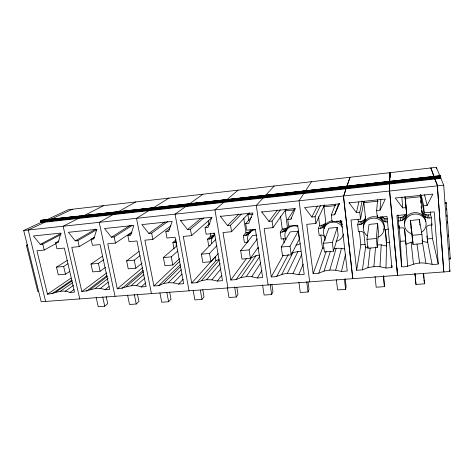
<?xml version="1.0" encoding="UTF-8"?>
<svg xmlns="http://www.w3.org/2000/svg" width="474" height="474" viewBox="0 0 474 474"><rect width="100%" height="100%" fill="white"/><g stroke="black" fill="none" stroke-linecap="round" stroke-linejoin="round"><path stroke-width="0.71" d="M346.115 186.59C346.127 187.39 344.853 194.299 343.52 195.987L352.869 278.671L397.485 275.364L389.527 191.022L389.438 181.358L41.114 220.28L40.545 221.174L40.563 222.644L23.7 230.494L41.202 301.772L352.757 278.682L343.401 195.999C344.734 194.31 346.014 187.402 346.002 186.602M346.802 186.649L350.108 177.258L389.824 172.684L389.675 181.785L389.563 181.358L440.542 175.647L440.879 178.337L443.705 185.18L449.95 271.478L397.603 275.358L389.652 191.01L389.551 181.346M389.794 181.773L389.93 172.672L436.329 167.328L439.985 176.174M367.96 246.812L365.472 247.825L363.771 232.841L362.148 231.579L358.468 231.816L357.704 224.806C361.632 225.168 365.975 222.193 365.501 217.939L363.89 202.659L364.156 201.308M391.927 265.375L391.927 267.561L385.972 268.023L386.666 242.534L385.403 229.594M440.476 176.061L440.542 175.647M375.047 276.378L376.172 287.208L384.426 286.634L383.703 275.921M387.471 221.962L385.842 221.915L385.949 218.852L384.307 218.407L382.168 216.802M377.126 244.845L381.209 244.868L386.571 246.012L385.214 229.446M413.198 241.9L411.136 242.267L405.969 244.341L404.494 229.084L403.866 228.219L402.847 227.798L399.043 228.053L398.385 220.92C403.036 221.435 407.705 217.317 406.425 212.5M385.842 221.915L384.171 221.459L384.307 218.407M385.972 268.023L379.982 266.708L381.209 244.868M384.171 221.459L382.785 220.564L382.951 217.53M382.785 220.564L381.588 219.45L381.742 217.039M381.588 219.45L380.806 218.087L380.889 216.891M377.251 247.458L378.448 231.833L377.618 223.58L369.027 224.398L366.977 239.352L367.919 248.263L377.251 247.458L376.344 238.517L377.618 223.58M391.927 267.561L387.009 216.494L377.304 217.442L376.611 210.533L380.006 210.189L380.847 199.335M363.937 201.468L360.507 219.089L351.009 220.019L356.602 270.293L362.42 269.842L367.96 267.644L373.897 266.631L375.58 247.019M377.304 217.442L377.505 215.261M376.611 210.533L377.695 199.667M385.137 231.377L386.043 229.564L388.372 229.043M367.96 267.644L370.194 247.985M367.919 248.263L368.097 246.841M362.42 269.842L365.667 246.433M434.569 176.458L434.931 178.994L437.413 185.855L443.86 271.928M365.46 219.581L365.655 218.384M356.602 270.293L360.833 244.791L359.399 231.561M364.974 221.056L365.697 216.754M364.044 222.371L364.559 219.326L365.472 218.034M362.883 223.503L363.422 220.44L364.559 219.326M361.472 224.243L362.035 221.174L363.422 220.44M359.807 224.611L360.4 221.53L362.035 221.174M336.38 279.755L337.601 289.91L345.599 289.353L346.133 286.705L345.208 278.783M357.704 224.806L358.338 221.731L358.101 219.581M360.507 219.089L359.772 212.228L362.112 201.006M359.772 212.228L356.43 212.565L358.848 202.031M324.5 204.827L315.915 223.45L306.755 224.35L313.136 273.658L318.753 273.22L324.068 271.075L329.786 270.085L335.669 270.168L341.481 271.466L345.51 254.419M335.669 270.168L341.464 248.317L344.728 249.022M247.754 242.19L244.394 242.404L243.358 235.75C246.794 236.093 250.568 233.475 250.165 229.777M329.786 270.085L336.185 248.281L341.464 248.317M356.43 212.565L349.107 202.866L349.225 202.445M333.412 251.226L338.163 235.542L337.215 227.437L328.897 228.231L323.321 243.257L324.4 251.996L333.412 251.226L332.357 242.451L337.215 227.437M342.175 224.078L341.393 223.343L341.95 221.524M324.939 240.519C325.857 236.716 322.883 233.712 319.174 235.465L318.315 228.575C322.148 228.954 326.313 225.962 325.756 221.844L323.932 206.824L324.684 205.183M341.393 223.343L340.605 222.004L340.984 220.801M324.068 271.075L330.366 251.333M318.753 273.22L326.248 251.202M346.69 186.661L350.002 177.27L68.339 209.709L45.865 220.173M298.91 282.314L300.297 292.523L308.059 291.978L309.001 289.341L308.047 282.101M341.481 271.466L347.229 271.021L341.47 220.949L332.114 221.868L331.308 215.089L334.585 214.763L339.68 203.376M313.136 273.658L322.474 248.151L320.857 235.14M334.585 214.763L338.578 203.861M331.308 215.089L335.533 204.181M325.3 224.901L325.786 223.687M324.423 226.193L325.656 223.124L323.232 224.937L319.654 225.476L318.315 228.575M323.315 227.301L324.566 224.214M321.959 228.03L323.232 224.937M320.353 228.385L321.656 225.286M285.941 209.283L273.006 227.65L264.16 228.515L271.276 276.899C277.012 277.432 281.663 273.575 287.315 273.409C293.086 272.704 298.46 275.761 304.201 274.345L297.66 225.239L288.636 226.122L287.73 219.48L290.888 219.16L295.432 208.495L261.737 212.026L268.948 221.37L272.058 221.056L280.312 209.881M298.65 274.778L303.253 264.107M293.003 273.498L301.843 254.295M380.006 210.189L385.326 199.068L349.107 202.866M315.915 223.45L315.074 216.725L320.537 205.479M287.315 273.409L297.933 251.605L300.866 251.629M339.502 203.873L304.581 207.535L311.851 217.051L317.349 206.172M421.285 195.098L423.62 205.799L427.145 205.449L432.892 194.079L395.292 198.019L402.675 207.908L406.141 207.559L405.092 196.799M281.805 274.375L292.956 252.524L297.933 251.605M262.584 285.01L264.107 295.059L271.638 294.532L272.977 291.901L271.898 284.613M291.19 254.852L299.26 239.121L298.199 231.158L290.141 231.928L281.272 247.019L282.486 255.599L291.19 254.852L290.005 246.237L298.199 231.158M276.703 276.478L288.34 254.467M271.276 276.899L283.256 255.225M248.939 212.992L231.579 231.703L223.035 232.538L230.832 280.027L236.076 279.619L240.97 277.563L246.29 276.62L251.795 276.721L257.287 277.977L261.915 270.435M285.97 239.524L284.667 238.766L281.206 238.991L280.252 232.219C283.565 232.45 286.492 230.524 287.665 227.413M285.087 230.968L287.007 227.864L285.727 228.569L282.261 229.102L280.252 232.219M283.778 231.685L285.727 228.569M290.888 219.16L291.67 217.916M282.226 232.029L284.199 228.912M251.795 276.721L260.765 262.762M287.73 219.48L294.775 208.607M305.161 191.437L311.525 181.702M227.301 287.404L228.978 297.518L236.289 297.002L237.995 294.39L236.834 287.214M286.142 229.878L287.38 227.194L285.336 210.853L286.497 209.194M246.29 276.62L259.639 256.647M240.97 277.563L256.037 255.729L259.479 255.089M236.076 279.619L251.587 257.637L256.037 255.729M256.849 235.104L252.595 235.507L240.65 250.657L241.977 259.077L250.391 258.354L258.259 247.262M230.832 280.027L246.362 258.697M398.385 220.92L398.261 217.862C400.974 217.844 403.931 217.051 405.359 214.532M250.391 258.354L249.087 249.899L257.352 238.837M268.948 221.37L277.409 210.189M212.002 217.59L191.555 235.619L183.302 236.431L191.727 283.055L196.799 282.658L201.503 280.644L206.634 279.731L211.967 279.832L217.305 281.07L221.85 275.293M193.161 290.449L194.867 299.906L201.965 299.408L204.021 296.807L202.748 289.578M211.967 279.832L220.848 268.918M248.026 234.523L250.159 231.928M249.034 233.457L249.881 232.426M249.822 232.213L250.663 231.188M246.776 235.228L249.348 232.1L245.988 232.616L243.358 235.75M245.271 235.566L247.872 232.432M206.634 279.731L220.209 263.538M261.737 212.026L262.104 211.6M201.503 280.644L219.266 259.953M196.799 282.658L215.937 260.706L219 259.367M257.287 277.977L262.649 277.563L255.385 229.375L246.676 230.228L245.668 223.71L251.445 217.199M191.727 283.055L214.449 257.601L215.747 257.489M215.682 239.506L201.373 254.171L202.813 262.436L210.948 261.737L218.23 253.578M210.083 245.591L208.696 245.716L207.576 239.169C211.155 239.589 214.823 236.55 214.07 232.799M159.922 292.914L161.735 302.222L168.631 301.742L171.013 299.153L169.656 292.037M248.82 220.558L247.932 214.752L249.656 212.891M265.381 195.549L274.227 185.998M201.373 254.171L209.532 253.442L216.891 245.585M170.865 225.82L152.871 239.406L144.89 240.188L153.896 285.982L158.802 285.603L163.329 283.63L168.282 282.729L173.448 282.836L178.645 284.062L183.207 279.251M220.854 215.931L220.38 216.363L227.538 225.535L230.536 225.233L241.331 214.112M173.448 282.836L182.052 274.019M227.538 225.535L238.736 214.183M168.282 282.729L181.21 269.795M212.097 237.978L214.1 235.886M210.889 238.665L214.052 235.519L210.794 236.022L207.576 239.169M209.431 238.997L212.619 235.851M163.329 283.63L180.73 266.518M158.802 285.603L180.292 264.705M127.571 295.095L129.532 304.48L136.234 304.012L138.923 301.428L137.46 294.259M153.896 285.982L179.996 261.079M177.057 245.68L163.376 257.572L164.922 265.695L172.797 265.013L179.616 258.597M131.92 232.106L115.455 243.067L107.734 243.826L117.285 288.814C125.492 288.079 132.673 283.168 141.24 286.96L145.613 282.978M217.305 281.07L222.49 280.673L214.556 233.368L206.143 234.197L205.046 227.798L209.952 223.367M163.376 257.572L171.268 256.861L177.839 250.971M136.18 285.745L144.902 278.013M131.168 285.638L143.924 274.547M96.169 297.423L98.219 306.672L104.742 306.216L107.722 303.65L106.182 296.582M126.38 286.515L143.474 271.863M226.987 199.595L238.049 190.163M122.037 288.447L143.278 270.381M174.053 248.933L172.862 242.492L174.663 242.321L176.263 240.97M181.009 220.114L180.434 220.552L187.526 229.564L190.429 229.274L203.796 217.969M117.285 288.814L142.532 267.68M172.862 242.492L176.091 239.785M187.526 229.564L201.071 218.253M138.971 251.445L126.599 260.86L128.247 268.841L135.866 268.189L142.123 263.076M94.379 237.533L79.247 246.61L71.775 247.345L81.83 291.557C89.705 290.835 96.844 286.029 105.027 289.762L108.984 286.574M100.103 288.565L108.143 282.237M126.599 260.86L134.243 260.179L139.984 255.693M95.238 288.453L108.066 278.528M178.645 284.062L183.657 283.677L175.107 237.231L166.972 238.025L165.793 231.75L169.84 228.658M90.611 289.306L107.402 276.472M86.428 291.202L106.923 275.619M81.83 291.557L106.68 272.917M102.485 256.209L90.99 264.048L92.72 271.892L100.109 271.258L105.388 267.413M165.793 231.75L168.643 231.466L172.198 221.417L141.821 224.605L148.86 233.457L151.662 233.172L167.796 221.477M56.436 243.316L44.195 250.041L36.954 250.752L47.477 294.218C55.031 293.501 62.147 288.802 69.956 292.476L74.08 289.484M189.28 203.986L202.949 194.204M148.86 233.457L164.816 221.998M65.157 291.297L73.511 285.354M60.435 291.178L72.528 282.705M90.99 264.048L98.391 263.384L103.723 259.675M55.962 292.014L72.155 280.78M51.939 293.868L71.912 280.069M47.477 294.218L71.1 278.084M141.24 286.96L146.093 286.586L136.962 240.964L129.094 241.734L127.844 235.572L131.505 233.119M67.557 260.267L56.483 267.135L58.302 274.849L65.459 274.233L69.755 271.401M127.844 235.572L130.593 235.294L133.858 225.434L104.481 228.515L111.461 237.219L114.175 236.947L131.979 225.535M111.461 237.219L130.042 225.411M56.483 267.135L63.658 266.495L67.995 263.751M153.339 207.819L168.874 198.132M105.027 289.762L109.725 289.401L100.067 244.572L92.448 245.319L91.127 239.263L94.296 237.367M91.127 239.263L93.793 238.997L96.779 229.327L68.357 232.307L75.271 240.863L77.896 240.596L96.933 229.588M75.271 240.863L95.724 229.114M117.262 212.275L135.783 201.942M69.956 292.476L74.507 292.126L64.351 248.068L56.975 248.791L55.588 242.842L58.782 241.1M55.588 242.842L58.166 242.581L60.897 233.089L33.376 235.975L40.237 244.388L42.779 244.134L60.933 234.506M40.237 244.388L61.116 233.386M38.667 291.445L37.778 291.51L26.437 245.378L27.522 244.821M83.513 215.877L103.634 205.645M50.149 219.693L72.386 209.241M291.64 253.08L292.956 252.524M406.141 207.559L406.763 214.562L396.904 215.528L401.638 266.809C408.025 267.336 413.322 263.248 419.626 263.046C425.978 262.27 431.944 265.499 438.272 263.971L434.261 211.872L424.189 212.856L420.391 194.903M174.663 242.321L176.073 241.995M334.253 248.631L336.185 248.281M41.114 220.28L71.456 217.009M72.913 216.843L75.822 216.523M77.274 216.357L79.703 216.316M81.658 215.871L97.069 214.147M98.539 213.981L148.089 208.447M160.567 207.055L149.12 208.21L148.783 210.663L136.506 218.324L151.437 293.602M162.037 206.889L164.976 206.563M166.445 206.397L186.466 204.401L184.996 204.567M187.745 204.021L232.947 198.973M234.399 198.813L254.005 196.621M255.462 196.461L258.366 196.135M259.817 195.969L262.72 195.649M264.172 195.484L292.411 192.331M293.856 192.171L326.071 188.575M327.54 188.409L330.485 188.077M331.954 187.917L345.937 186.353M346.05 186.341L347.519 186.175M348.994 186.015L364.447 184.285M365.922 184.125L385.795 181.903M387.264 181.738L389.504 181.743M389.587 181.477L402.645 180.019M404.097 179.859L407 179.533M408.452 179.373L423.685 177.673M425.137 177.507L428.04 177.187M429.491 177.021L432.389 176.701M436.459 176.245C431.044 174.983 438.409 184.623 437.283 185.873L443.735 271.934M437.804 176.097L440.482 175.795M40.883 220.487L345.801 186.448M345.913 186.436L389.444 181.572M389.563 181.56L440.595 175.86M44.829 220.203L46.268 220.043L45.445 219.794L45.012 220.309L44.9 222.164L28.215 230.003L45.617 301.446M49.178 219.717L50.629 219.557M53.538 219.231L54.99 219.071M57.899 218.745L59.351 218.585M70.253 217.365L71.704 217.205M74.614 216.879L76.065 216.719M83.371 215.901L84.834 215.741M87.767 215.415L89.236 215.249M95.837 214.515L97.306 214.349M100.239 214.023L101.709 213.857M104.641 213.531L106.105 213.365M109.044 213.039L110.507 212.873M117.078 212.145L118.53 211.979M121.433 211.659L122.885 211.493M125.794 211.173L127.245 211.007M130.149 210.687L131.6 210.521M134.503 210.201L135.955 210.035M138.858 209.709L140.31 209.549M142.484 209.307L144.665 209.064M146.845 208.821L148.297 208.661M151.218 208.335L152.681 208.169M163.702 206.942L165.165 206.777M168.104 206.451L169.573 206.285M172.512 205.959L173.982 205.793M189.381 204.075L190.838 203.915M193.759 203.589L195.217 203.423M198.132 203.097L199.59 202.937M210.533 201.717L211.991 201.551M214.906 201.225L216.363 201.065M219.284 200.739L220.742 200.579M228.018 199.767L229.469 199.601M235.999 198.873L237.45 198.713M240.354 198.387L241.805 198.227M265.742 195.555L267.194 195.395M270.085 195.069L271.531 194.909M274.428 194.589L275.874 194.423M278.765 194.103L280.217 193.943M295.409 192.243L296.854 192.083M299.752 191.763L301.197 191.597M305.558 191.111L304.089 191.277L303.81 190.927L303.804 193.511L299.047 200.786L309.694 281.87M308.503 190.785L309.972 190.619M312.917 190.293L314.386 190.127M337.915 187.503L339.384 187.337M354.943 185.601L356.412 185.441M359.351 185.109L360.827 184.949M371.853 183.716L373.328 183.551M376.267 183.225L377.737 183.059M380.681 182.733L382.151 182.567M393.248 181.329L394.694 181.169M397.597 180.843L399.043 180.683M418.619 178.497L420.065 178.337M435.784 176.583L437.123 176.435M40.681 220.795L345.789 186.768M345.901 186.756L389.462 181.898M389.581 181.886L440.648 176.192M40.545 221.174L345.795 187.183M345.907 187.171L389.498 182.318M389.61 182.306L440.707 176.612M40.486 221.625L345.824 187.686M345.937 187.674L389.539 182.828M389.652 182.816L440.767 177.134M40.497 222.146L345.866 188.279M345.979 188.267L389.587 183.426M389.705 183.414L440.826 177.744M40.563 222.644L345.925 188.848M346.038 188.836L389.64 184.007M389.758 183.995L440.879 178.337M23.7 230.494L343.401 195.999M343.52 195.987L389.527 191.022M389.652 191.01L443.705 185.18M180.434 220.552L211.854 217.258L207.991 227.502L205.046 227.798M220.38 216.363L252.909 212.95L248.714 223.402L245.668 223.71M247.932 214.752L252.962 214.23M285.336 210.853L293.779 209.97M323.932 206.824L335.556 205.609M363.89 202.659L378.193 201.166M422.251 241.307L427.761 242.463L426.559 227.567C426.612 224.877 430.114 225.114 431.933 224.996L431.37 217.762C427.465 218.846 422.34 216.873 421.979 212.399L420.693 196.728L405.175 198.351L405.863 206.131M26.437 245.378L27.332 245.283M445.003 203.168L446.283 203.038L450.3 258.928L449.05 259.029M311.851 217.051L315.074 216.725M358.338 221.731L360.4 221.53M421.753 211.078C423.175 214.503 427.258 215.528 430.611 214.728L431.37 217.762M411.213 228.818L410.484 220.446L419.366 219.598L421.925 234.434L422.684 243.559L413.008 244.388L411.029 227.247M240.65 250.657L249.087 249.899M281.272 247.019L290.005 246.237M323.321 243.257L332.357 242.451M366.977 239.352L376.344 238.517M410.484 220.446L412.22 235.305L421.925 234.434M322.474 248.151L323.89 248.026M360.833 244.791L365.223 244.412M386.666 242.534L389.93 242.25M401.638 266.809L400.411 241.331L405.703 240.869L404.66 229.268M427.08 238.997L432.478 238.523L438.272 263.971M414.987 273.771L415.971 284.424L424.491 283.825L423.626 273.504M373.897 266.631L379.982 266.708M385.949 218.852L387.548 218.899M79.454 216.114L78.548 216.571L78.453 218.449L63.137 226.24L79.78 298.916M186.288 204.181L185.66 204.626L185.654 206.587L175.066 214.165L189.043 290.817M263.449 195.566L263.04 195.999L263.1 198.013L256.262 205.402L268.106 284.957M114.175 212.465C112.996 211.475 112.806 213.887 113.067 214.615L99.22 222.347L115.04 296.303M224.386 200.17C223.426 199.175 223.621 201.841 223.74 202.368L214.959 209.858L227.911 287.931M446.283 203.038L445.951 202.268L445.916 203.026M430.943 167.95L434.148 176.826M430.83 167.962L434.03 176.838M449.998 257.892L450.3 258.928M449.559 270.05L449.95 271.478M340.214 220.422L340.605 222.004M431.63 223.734L431.933 224.996M424.55 194.761L427.145 205.449M42.779 244.134L44.195 250.041M428.425 214.941L429.142 217.975M380.557 217.015L380.806 218.087M63.658 266.495L65.459 274.233M426.778 214.894L427.459 217.927M77.896 240.596L79.247 246.61M102.71 296.937L104.742 306.216M98.391 263.384L100.109 271.258M425.095 214.444L425.747 217.465M420.278 194.749L420.693 196.728M114.175 236.947L115.455 243.067M423.709 213.555L424.331 216.559M134.296 294.591L136.234 304.012M422.518 212.441L423.122 215.421M134.243 260.179L135.866 268.189M421.635 210.64L422.34 214.035M427.352 240.383L432.092 264.451M151.662 233.172L152.871 239.406M166.836 292.405L168.631 301.742M171.268 256.861L172.797 265.013M190.429 229.274L191.555 235.619M200.318 290.135L201.965 299.408M209.532 253.442L210.948 261.737M215.214 256.428L215.937 260.706M208.24 220.955L208.85 224.546M210.308 233.155L210.794 236.022M422.085 240.022L425.919 263.117M234.636 286.859L236.289 297.002M230.536 225.233L231.579 231.703M243.731 218.028L245.988 232.616M270.144 284.447L271.638 294.532M424.491 283.825L423.975 279.701M272.058 221.056L273.006 227.65M280.46 216.209L282.261 229.102M283.588 238.6L284.181 242.866M417.037 244.187L419.626 263.046M306.696 281.734L308.059 291.978M318.569 216.737L319.654 225.476M344.414 279.162L345.599 289.353M411.136 242.267L413.458 264.095M383.336 275.761L384.426 286.634M405.051 197.018L406.763 214.562M406.366 214.396L406.479 215.581M389.93 172.672L390.339 177.08M389.824 172.684L390.232 177.092M405.732 214.692L405.951 217.086M397.988 214.947L398.261 217.862M398.966 225.588L400.411 241.331M405.993 207.547L406.301 211.084M412.22 235.305L413.008 244.388M410.608 222.407L410.727 223.787M415.011 273.403L415.971 284.424M420.195 194.82L420.379 197.018M420.675 200.68L420.859 202.878M421.161 206.54L421.279 208.003M419.366 219.598L419.597 222.401M419.715 223.799L419.834 225.203M423.489 273.871L423.857 278.244M404.713 215.409L404.968 218.425M426.843 236.07L426.961 237.533M423.62 205.799L424.189 212.856M430.386 211.866L430.611 214.728M431.393 224.735L432.478 238.523M405.703 240.869L407.67 266.341M403.522 216.541L403.753 219.575M436.329 167.328L436.441 168.797M401.875 197.131L402.675 207.908M446.289 208.513L446.389 209.976M446.763 215.095L446.864 216.553M447.237 221.672L447.338 223.13M448.191 234.986L448.297 236.413M449.115 247.819L449.222 249.241M402.076 217.288L402.278 220.339M400.388 217.655L400.56 220.712M398.96 226.145L399.043 228.053M397.544 273.166L397.603 275.358M397.307 268.799L397.348 270.257M397.425 273.178L397.485 275.364M404.399 223.775A10.754 10.043 -8.9 0 1 414.158 212.642A10.754 10.043 -8.9 0 1 425.8 221.595M412.03 233.907A10.855 10.132 -8.7 0 1 405.945 219.255A10.855 10.132 -8.7 0 1 422.678 216.588A10.855 10.132 -8.7 0 1 421.481 232.402M363.588 227.621A10.41 9.877 -1.4 0 1 375.242 216.725A10.41 9.877 -1.4 0 1 383.685 229.979M367.16 235.827A10.505 9.966 -1 0 1 366.728 220.694A10.505 9.966 -1 0 1 382.559 222.59A10.505 9.966 -1 0 1 378.116 237.136M249.377 233.658A9.711 9.19 36.5 0 1 253.276 229.22M258.567 248.417A9.794 9.261 36.5 0 1 257.317 248.459M248.103 241.823A9.794 9.261 36.5 0 1 255.581 229.612M211.445 243.399A9.646 8.976 43 0 1 214.609 234.92M324.086 228.823A10.114 9.693 10.9 0 1 332.173 220.73M336.777 220.973A10.114 9.693 10.9 0 1 342.169 224.587M343.531 234.043A10.203 9.77 11.3 0 1 336.072 241.367M325.437 237.61A10.203 9.77 11.3 0 1 327.99 223.562A10.203 9.77 11.3 0 1 342.447 227.188M286.089 231.253A9.883 9.456 25.6 0 1 289.525 226.234M300.255 243.648A9.972 9.533 25.7 0 1 296.066 245.052M285.638 238.943A9.972 9.533 25.7 0 1 287.451 228.735A9.972 9.533 25.7 0 1 297.826 226.459M176.346 246.687A9.516 8.692 46.8 0 1 176.494 242.581"/></g></svg>
